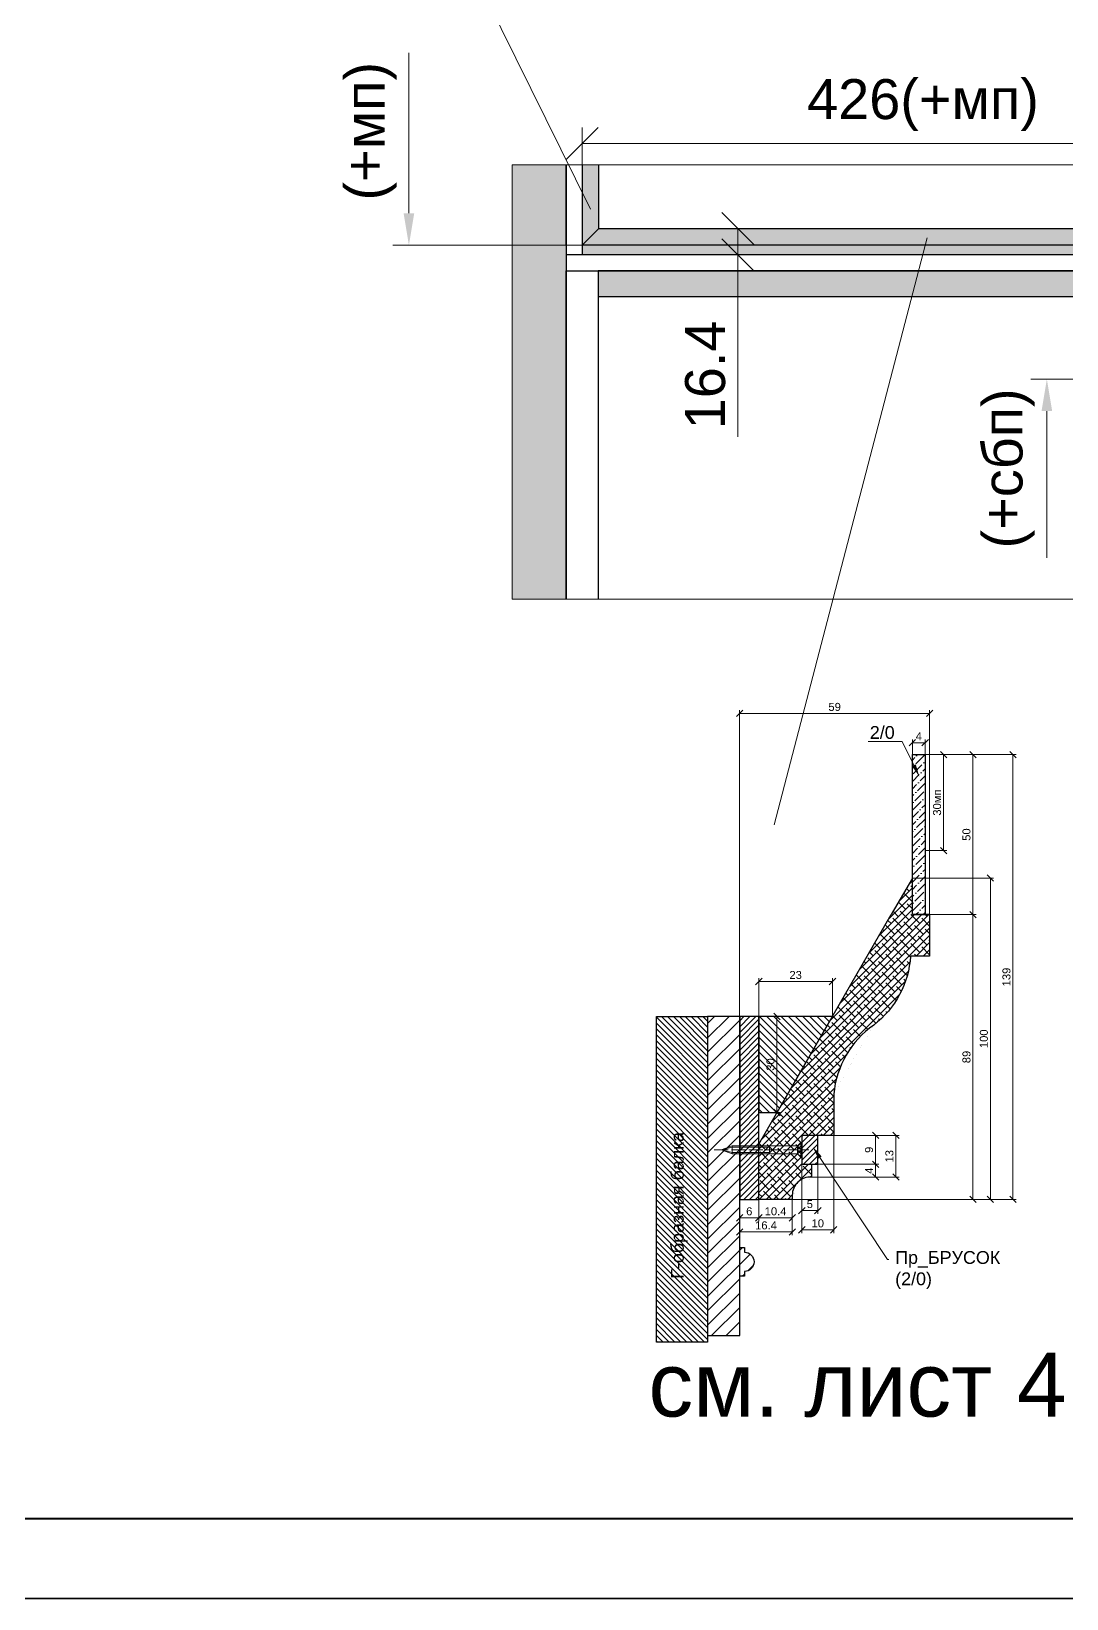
# Paper-space layout 'план по карнизу' of a CAD drawing. Header units: millimetres. Extents: x -88 to 2067, y 101 to 384.
# Drawn here: x 453 to 517.7, y 101 to 198.9 of the extents above; entities that cross this region are included whole.
import ezdxf
from ezdxf import colors
from ezdxf.entities.mleader import LeaderData, LeaderLine
from ezdxf.math import Vec2, Vec3

# ---------------------------------------------------------------- set-up
doc = ezdxf.new("R2010")
doc.units = ezdxf.units.MM
doc.linetypes.add('AM_ISO02W050', pattern=[7.5, 6, -1.5])
doc.linetypes.add('AM_ISO08W050', pattern=[18, 12, -1.5, 3, -1.5])
doc.layers.get('DEFPOINTS').update_dxf_attribs({"color": 106, "lineweight": 5})
for name, color, linetype, lineweight in [('pechatnaya_ramka', 2, 'Continuous', 30), ('КАРНИЗ МДФ', 31, 'Continuous', 30), ('КАРНИЗ Пр_N221', 3, 'Continuous', 30), ('крепеж', 3, 'Continuous', 15), ('Линии Размерные и Текст', 1, 'Continuous', 5), ('Линии Штриховки и Заливка', 1, 'Continuous', 5), ('профили', 20, 'Continuous', 30), ('размеры', 1, 'Continuous', 5), ('толстая', 7, 'Continuous', 30), ('ШТАМП', 7, 'Continuous', 30)]:
    doc.layers.add(name, color=color, linetype=linetype, lineweight=lineweight)
doc.styles.get("Standard").update_dxf_attribs({"font": 'arial.ttf'})
doc.dimstyles.get("Standard").update_dxf_attribs({"dimscale": 0, "dimtxt": 2.5, "dimasz": 2, "dimexe": 1, "dimexo": 0, "dimgap": 0.75, "dimtad": 1, "dimdsep": 46, "dimtxsty": 'Standard', "dimblk": 'OBLIQUE', "dimcen": 1.5, "dimclrd": 256, "dimclre": 256, "dimclrt": 7, "dimazin": 0, "dimtfac": 1, "dimtmove": 1, "dimatfit": 3, "dimfxl": 1, "dimtolj": 1, "dimtzin": 0, "dimlwd": 5, "dimlwe": 5, "dimarcsym": 0})
doc.dimstyles.new('STANDARD 10', dxfattribs={"dimscale": 0.8, "dimtxt": 2.5, "dimasz": 2, "dimexe": 1, "dimexo": 0, "dimgap": 0.75, "dimtad": 1, "dimdec": 0, "dimlfac": 10, "dimdsep": 46, "dimtxsty": 'Standard', "dimblk": 'OBLIQUE', "dimcen": 1.5, "dimclrd": 256, "dimclre": 256, "dimclrt": 7, "dimazin": 0, "dimtfac": 1, "dimtdec": 0, "dimtmove": 1, "dimatfit": 3, "dimfxl": 1, "dimtolj": 1, "dimtzin": 0, "dimlwd": 5, "dimlwe": 5, "dimarcsym": 0})

# ---------------------------------------------------------------- blocks, each defined once
blk = doc.blocks.new('_OBLIQUE')
at = {"color": 0, "linetype": 'ByBlock'}
blk.add_line((-0.5, -0.5), (0.5, 0.5), dxfattribs=at)
blk = doc.blocks.new('*D114')
at = {"layer": 'DEFPOINTS', "color": 0, "transparency": 16777216}
for p in [(52.94, 118.63), (66.5, 118.63), (10.02, 29.63)]:
    blk.add_point(p, dxfattribs=at)
at = {"layer": 'размеры', "lineweight": 5, "transparency": 16777216}
for p, q in [((52.94, 118.63), (67.5, 118.63)), ((66.5, 29.63), (66.5, 118.63)), ((10.02, 29.63), (67.5, 29.63))]:
    blk.add_line(p, q, dxfattribs=at)
at = {"layer": 'размеры', "lineweight": 5, "transparency": 16777216, "xscale": 2, "yscale": 2, "zscale": 2}
for p, rotation in [((66.5, 118.63), 90), ((66.5, 29.63), 270)]:
    blk.add_blockref('_OBLIQUE', p, dxfattribs=dict(at, rotation=rotation))
at = {"layer": 'размеры', "color": 7, "transparency": 16777216, "insert": (64.47, 74.13), "char_height": 2.5, "attachment_point": 5, "rotation": 90}
blk.add_mtext('\\A1;89', dxfattribs=at)
blk = doc.blocks.new('*D115')
at = {"layer": 'DEFPOINTS', "color": 0, "transparency": 16777216}
for p in [(51.56, 168.63), (66.5, 168.63), (52.94, 118.63)]:
    blk.add_point(p, dxfattribs=at)
at = {"layer": 'размеры', "lineweight": 5, "transparency": 16777216}
for p, q in [((51.56, 168.63), (67.5, 168.63)), ((66.5, 118.63), (66.5, 168.63)), ((52.94, 118.63), (67.5, 118.63))]:
    blk.add_line(p, q, dxfattribs=at)
at = {"layer": 'размеры', "lineweight": 5, "transparency": 16777216, "xscale": 2, "yscale": 2, "zscale": 2}
for p, rotation in [((66.5, 168.63), 90), ((66.5, 118.63), 270)]:
    blk.add_blockref('_OBLIQUE', p, dxfattribs=dict(at, rotation=rotation))
at = {"layer": 'размеры', "color": 7, "transparency": 16777216, "insert": (64.47, 143.63), "char_height": 2.5, "attachment_point": 5, "rotation": 90}
blk.add_mtext('\\A1;50', dxfattribs=at)
blk = doc.blocks.new('*D116')
at = {"layer": 'DEFPOINTS', "color": 0, "transparency": 16777216}
for p in [(47.56, 130.03), (10.02, 29.63), (71.93, 29.63)]:
    blk.add_point(p, dxfattribs=at)
at = {"layer": 'размеры', "lineweight": 5, "transparency": 16777216}
for p, q in [((47.56, 130.03), (72.93, 130.03)), ((71.93, 130.03), (71.93, 29.63)), ((10.02, 29.63), (72.93, 29.63))]:
    blk.add_line(p, q, dxfattribs=at)
at = {"layer": 'размеры', "lineweight": 5, "transparency": 16777216, "xscale": 2, "yscale": 2, "zscale": 2}
for p, rotation in [((71.93, 130.03), 90), ((71.93, 29.63), 270)]:
    blk.add_blockref('_OBLIQUE', p, dxfattribs=dict(at, rotation=rotation))
at = {"layer": 'размеры', "color": 7, "transparency": 16777216, "insert": (69.9, 79.83), "char_height": 2.5, "attachment_point": 5, "rotation": 90}
blk.add_mtext('\\A1;100', dxfattribs=at)
blk = doc.blocks.new('*D117')
at = {"layer": 'DEFPOINTS', "color": 0, "transparency": 16777216}
for p in [(51.56, 168.63), (78.99, 168.63), (10.02, 29.63)]:
    blk.add_point(p, dxfattribs=at)
at = {"layer": 'размеры', "lineweight": 5, "transparency": 16777216}
for p, q in [((51.56, 168.63), (79.99, 168.63)), ((78.99, 29.63), (78.99, 168.63)), ((10.02, 29.63), (79.99, 29.63))]:
    blk.add_line(p, q, dxfattribs=at)
at = {"layer": 'размеры', "lineweight": 5, "transparency": 16777216, "xscale": 2, "yscale": 2, "zscale": 2}
for p, rotation in [((78.99, 168.63), 90), ((78.99, 29.63), 270)]:
    blk.add_blockref('_OBLIQUE', p, dxfattribs=dict(at, rotation=rotation))
at = {"layer": 'размеры', "color": 7, "transparency": 16777216, "insert": (76.96, 99.13), "char_height": 2.5, "attachment_point": 5, "rotation": 90}
blk.add_mtext('\\A1;139', dxfattribs=at)
blk = doc.blocks.new('*D118')
at = {"layer": 'DEFPOINTS', "color": 0, "transparency": 16777216}
for p in [(47.56, 172.35), (47.56, 168.63), (51.56, 168.63)]:
    blk.add_point(p, dxfattribs=at)
at = {"layer": 'размеры', "lineweight": 5, "transparency": 16777216}
for p, q in [((47.56, 168.63), (47.56, 173.35)), ((51.56, 172.35), (47.56, 172.35)), ((51.56, 168.63), (51.56, 173.35))]:
    blk.add_line(p, q, dxfattribs=at)
at = {"layer": 'размеры', "lineweight": 5, "transparency": 16777216, "xscale": 2, "yscale": 2, "zscale": 2, "rotation": 180}
blk.add_blockref('_OBLIQUE', (47.56, 172.35), dxfattribs=at)
at = {"layer": 'размеры', "lineweight": 5, "transparency": 16777216, "xscale": 2, "yscale": 2, "zscale": 2}
blk.add_blockref('_OBLIQUE', (51.56, 172.35), dxfattribs=at)
at = {"layer": 'размеры', "color": 7, "transparency": 16777216, "insert": (49.56, 174.35), "char_height": 2.5, "attachment_point": 5}
blk.add_mtext('\\A1;4', dxfattribs=at)
blk = doc.blocks.new('*D119')
at = {"layer": 'DEFPOINTS', "color": 0, "transparency": 16777216}
for p in [(-6.41, 181.48), (52.94, 118.63), (-6.41, 86.78)]:
    blk.add_point(p, dxfattribs=at)
at = {"layer": 'размеры', "lineweight": 5, "transparency": 16777216}
for p, q in [((-6.41, 86.78), (-6.41, 182.48)), ((52.94, 181.48), (-6.41, 181.48)), ((52.94, 118.63), (52.94, 182.48))]:
    blk.add_line(p, q, dxfattribs=at)
at = {"layer": 'размеры', "lineweight": 5, "transparency": 16777216, "xscale": 2, "yscale": 2, "zscale": 2, "rotation": 180}
blk.add_blockref('_OBLIQUE', (-6.41, 181.48), dxfattribs=at)
at = {"layer": 'размеры', "lineweight": 5, "transparency": 16777216, "xscale": 2, "yscale": 2, "zscale": 2}
blk.add_blockref('_OBLIQUE', (52.94, 181.48), dxfattribs=at)
at = {"layer": 'размеры', "color": 7, "transparency": 16777216, "insert": (23.27, 183.51), "char_height": 2.5, "attachment_point": 5}
blk.add_mtext('\\A1;59', dxfattribs=at)
blk = doc.blocks.new('*D120')
at = {"layer": 'DEFPOINTS', "color": 0, "transparency": 16777216}
for p in [(22.59, 97.73), (-0.41, 86.78), (22.59, 86.78)]:
    blk.add_point(p, dxfattribs=at)
at = {"layer": 'размеры', "lineweight": 5, "transparency": 16777216}
for p, q in [((-0.41, 86.78), (-0.41, 98.73)), ((22.59, 86.78), (22.59, 98.73)), ((-0.41, 97.73), (22.59, 97.73))]:
    blk.add_line(p, q, dxfattribs=at)
at = {"layer": 'размеры', "lineweight": 5, "transparency": 16777216, "xscale": 2, "yscale": 2, "zscale": 2, "rotation": 180}
blk.add_blockref('_OBLIQUE', (-0.41, 97.73), dxfattribs=at)
at = {"layer": 'размеры', "lineweight": 5, "transparency": 16777216, "xscale": 2, "yscale": 2, "zscale": 2}
blk.add_blockref('_OBLIQUE', (22.59, 97.73), dxfattribs=at)
at = {"layer": 'размеры', "color": 7, "transparency": 16777216, "insert": (11.09, 99.75), "char_height": 2.5, "attachment_point": 5}
blk.add_mtext('\\A1;23', dxfattribs=at)
blk = doc.blocks.new('*D121')
at = {"layer": 'DEFPOINTS', "color": 0, "transparency": 16777216}
for p in [(-0.41, 86.78), (-0.41, 56.78), (5.25, 56.78)]:
    blk.add_point(p, dxfattribs=at)
at = {"layer": 'размеры', "lineweight": 5, "transparency": 16777216}
for p, q in [((-0.41, 86.78), (6.25, 86.78)), ((5.25, 86.78), (5.25, 56.78)), ((-0.41, 56.78), (6.25, 56.78))]:
    blk.add_line(p, q, dxfattribs=at)
at = {"layer": 'размеры', "lineweight": 5, "transparency": 16777216, "xscale": 2, "yscale": 2, "zscale": 2}
for p, rotation in [((5.25, 86.78), 90), ((5.25, 56.78), 270)]:
    blk.add_blockref('_OBLIQUE', p, dxfattribs=dict(at, rotation=rotation))
at = {"layer": 'размеры', "color": 7, "transparency": 16777216, "insert": (3.23, 71.78), "char_height": 2.5, "attachment_point": 5, "rotation": 90}
blk.add_mtext('\\A1;30', dxfattribs=at)
blk = doc.blocks.new('*D122')
at = {"layer": 'DEFPOINTS', "color": 0, "transparency": 16777216}
for p in [(51.56, 168.63), (57.32, 168.63), (51.56, 138.63)]:
    blk.add_point(p, dxfattribs=at)
at = {"layer": 'Линии Размерные и Текст', "lineweight": 5, "transparency": 16777216}
for p, q in [((51.56, 168.63), (58.32, 168.63)), ((57.32, 138.63), (57.32, 168.63)), ((51.56, 138.63), (58.32, 138.63))]:
    blk.add_line(p, q, dxfattribs=at)
at = {"layer": 'Линии Размерные и Текст', "lineweight": 5, "transparency": 16777216, "xscale": 2, "yscale": 2, "zscale": 2}
for p, rotation in [((57.32, 168.63), 90), ((57.32, 138.63), 270)]:
    blk.add_blockref('_OBLIQUE', p, dxfattribs=dict(at, rotation=rotation))
at = {"layer": 'Линии Размерные и Текст', "color": 7, "transparency": 16777216, "insert": (55.29, 153.63), "char_height": 2.5, "attachment_point": 5, "rotation": 90}
blk.add_mtext('\\A1;30мп', dxfattribs=at)
blk = doc.blocks.new('*D123')
at = {"layer": 'DEFPOINTS', "color": 0, "transparency": 16777216}
for p in [(-0.41, 29.63), (10.02, 29.63), (-0.41, 23.87)]:
    blk.add_point(p, dxfattribs=at)
at = {"layer": 'Линии Размерные и Текст', "lineweight": 5, "transparency": 16777216}
for p, q in [((-0.41, 29.63), (-0.41, 22.87)), ((10.02, 29.63), (10.02, 22.87)), ((10.02, 23.87), (-0.41, 23.87))]:
    blk.add_line(p, q, dxfattribs=at)
at = {"layer": 'Линии Размерные и Текст', "lineweight": 5, "transparency": 16777216, "xscale": 2, "yscale": 2, "zscale": 2, "rotation": 180}
blk.add_blockref('_OBLIQUE', (-0.41, 23.87), dxfattribs=at)
at = {"layer": 'Линии Размерные и Текст', "lineweight": 5, "transparency": 16777216, "xscale": 2, "yscale": 2, "zscale": 2}
blk.add_blockref('_OBLIQUE', (10.02, 23.87), dxfattribs=at)
at = {"layer": 'Линии Размерные и Текст', "color": 7, "transparency": 16777216, "insert": (4.81, 25.9), "char_height": 2.5, "attachment_point": 5}
blk.add_mtext('\\A1;10.4', dxfattribs=at)
blk = doc.blocks.new('*D124')
at = {"layer": 'DEFPOINTS', "color": 0, "transparency": 16777216}
for p in [(22.98, 49.63), (18.02, 40.63), (36.05, 40.63)]:
    blk.add_point(p, dxfattribs=at)
at = {"layer": 'Линии Размерные и Текст', "lineweight": 5, "transparency": 16777216}
for p, q in [((22.98, 49.63), (37.05, 49.63)), ((36.05, 49.63), (36.05, 40.63)), ((18.02, 40.63), (37.05, 40.63))]:
    blk.add_line(p, q, dxfattribs=at)
at = {"layer": 'Линии Размерные и Текст', "lineweight": 5, "transparency": 16777216, "xscale": 2, "yscale": 2, "zscale": 2}
for p, rotation in [((36.05, 49.63), 90), ((36.05, 40.63), 270)]:
    blk.add_blockref('_OBLIQUE', p, dxfattribs=dict(at, rotation=rotation))
at = {"layer": 'Линии Размерные и Текст', "color": 7, "transparency": 16777216, "insert": (34.02, 45.13), "char_height": 2.5, "attachment_point": 5, "rotation": 90}
blk.add_mtext('\\A1;9', dxfattribs=at)
blk = doc.blocks.new('*D125')
at = {"layer": 'DEFPOINTS', "color": 0, "transparency": 16777216}
for p in [(18.02, 40.63), (16.02, 36.62), (36.05, 36.62)]:
    blk.add_point(p, dxfattribs=at)
at = {"layer": 'Линии Размерные и Текст', "lineweight": 5, "transparency": 16777216}
for p, q in [((18.02, 40.63), (37.05, 40.63)), ((36.05, 40.63), (36.05, 36.62)), ((16.02, 36.62), (37.05, 36.62))]:
    blk.add_line(p, q, dxfattribs=at)
at = {"layer": 'Линии Размерные и Текст', "lineweight": 5, "transparency": 16777216, "xscale": 2, "yscale": 2, "zscale": 2}
for p, rotation in [((36.05, 40.63), 90), ((36.05, 36.62), 270)]:
    blk.add_blockref('_OBLIQUE', p, dxfattribs=dict(at, rotation=rotation))
at = {"layer": 'Линии Размерные и Текст', "color": 7, "transparency": 16777216, "insert": (34.05, 38.62), "char_height": 2.5, "attachment_point": 5, "rotation": 90}
blk.add_mtext('\\A1;4', dxfattribs=at)
blk = doc.blocks.new('*D126')
at = {"layer": 'DEFPOINTS', "color": 0, "transparency": 16777216}
for p in [(22.98, 49.63), (42.42, 49.63), (16.02, 36.62)]:
    blk.add_point(p, dxfattribs=at)
at = {"layer": 'Линии Размерные и Текст', "lineweight": 5, "transparency": 16777216}
for p, q in [((22.98, 49.63), (43.42, 49.63)), ((42.42, 36.62), (42.42, 49.63)), ((16.02, 36.62), (43.42, 36.62))]:
    blk.add_line(p, q, dxfattribs=at)
at = {"layer": 'Линии Размерные и Текст', "lineweight": 5, "transparency": 16777216, "xscale": 2, "yscale": 2, "zscale": 2}
for p, rotation in [((42.42, 49.63), 90), ((42.42, 36.62), 270)]:
    blk.add_blockref('_OBLIQUE', p, dxfattribs=dict(at, rotation=rotation))
at = {"layer": 'Линии Размерные и Текст', "color": 7, "transparency": 16777216, "insert": (40.39, 43.12), "char_height": 2.5, "attachment_point": 5, "rotation": 90}
blk.add_mtext('\\A1;13', dxfattribs=at)
blk = doc.blocks.new('*D127')
at = {"layer": 'DEFPOINTS', "color": 0, "transparency": 16777216}
for p in [(13.02, 49.63), (22.98, 49.63), (13.02, 20.12)]:
    blk.add_point(p, dxfattribs=at)
at = {"layer": 'Линии Размерные и Текст', "lineweight": 5, "transparency": 16777216}
for p, q in [((13.02, 49.63), (13.02, 19.12)), ((22.98, 49.63), (22.98, 19.12)), ((22.98, 20.12), (13.02, 20.12))]:
    blk.add_line(p, q, dxfattribs=at)
at = {"layer": 'Линии Размерные и Текст', "lineweight": 5, "transparency": 16777216, "xscale": 2, "yscale": 2, "zscale": 2, "rotation": 180}
blk.add_blockref('_OBLIQUE', (13.02, 20.12), dxfattribs=at)
at = {"layer": 'Линии Размерные и Текст', "lineweight": 5, "transparency": 16777216, "xscale": 2, "yscale": 2, "zscale": 2}
blk.add_blockref('_OBLIQUE', (22.98, 20.12), dxfattribs=at)
at = {"layer": 'Линии Размерные и Текст', "color": 7, "transparency": 16777216, "insert": (18, 22.14), "char_height": 2.5, "attachment_point": 5}
blk.add_mtext('\\A1;10', dxfattribs=at)
blk = doc.blocks.new('*D128')
at = {"layer": 'DEFPOINTS', "color": 0, "transparency": 16777216}
for p in [(13.02, 40.63), (18.02, 40.63), (18.02, 26.13)]:
    blk.add_point(p, dxfattribs=at)
at = {"layer": 'Линии Размерные и Текст', "lineweight": 5, "transparency": 16777216}
for p, q in [((13.02, 40.63), (13.02, 25.13)), ((18.02, 40.63), (18.02, 25.13)), ((13.02, 26.13), (18.02, 26.13))]:
    blk.add_line(p, q, dxfattribs=at)
at = {"layer": 'Линии Размерные и Текст', "lineweight": 5, "transparency": 16777216, "xscale": 2, "yscale": 2, "zscale": 2, "rotation": 180}
blk.add_blockref('_OBLIQUE', (13.02, 26.13), dxfattribs=at)
at = {"layer": 'Линии Размерные и Текст', "lineweight": 5, "transparency": 16777216, "xscale": 2, "yscale": 2, "zscale": 2}
blk.add_blockref('_OBLIQUE', (18.02, 26.13), dxfattribs=at)
at = {"layer": 'Линии Размерные и Текст', "color": 7, "transparency": 16777216, "insert": (15.52, 28.16), "char_height": 2.5, "attachment_point": 5}
blk.add_mtext('\\A1;5', dxfattribs=at)
blk = doc.blocks.new('саморез')
at = {"layer": 'крепеж', "linetype": 'AM_ISO02W050', "extrusion": (0, 1, 0)}
blk.add_lwpolyline([(-38, 0), (3, 0)], dxfattribs=at)
at = {"layer": 'крепеж', "extrusion": (1, 0, 0)}
blk.add_lwpolyline([(3.25, 0), (-3.25, 0)], dxfattribs=at)
at = {"layer": 'крепеж', "extrusion": (0, 1, 0)}
for points, elevation in [([(0, 0), (-0.43, 0)], 3.25), ([(-1.93, 0), (-30.19, 0)], 1.75), ([(-14, 0), (-30.19, 0)], 1.2), ([(0, 0), (-0.43, 0)], -3.25), ([(-1.93, 0), (-30.19, 0)], -1.75), ([(-14, 0), (-30.19, 0)], -1.2)]:
    blk.add_lwpolyline(points, dxfattribs=dict(at, elevation=elevation))
at = {"layer": 'крепеж', "linetype": 'AM_ISO08W050', "extrusion": (0.69209, 0.721811, 0), "elevation": 1.44}
blk.add_lwpolyline([(-0.97, 0), (1.38, 0)], dxfattribs=at)
at = {"layer": 'крепеж', "linetype": 'AM_ISO08W050', "extrusion": (0, 1, 0)}
for elevation in [0.37, -0.37]:
    blk.add_lwpolyline([(0, 0), (-1.7, 0)], dxfattribs=dict(at, elevation=elevation))
at = {"layer": 'крепеж', "extrusion": (1, 0, 0)}
for points, elevation in [([(3.25, 0), (-3.25, 0)], 0.43), ([(-1.75, 0), (1.75, 0)], 1.93), ([(1.75, 0), (-1.75, 0)], 14), ([(1.75, 0), (-1.75, 0)], 30.19)]:
    blk.add_lwpolyline(points, dxfattribs=dict(at, elevation=elevation))
at = {"layer": 'крепеж', "extrusion": (-0.707107, -0.707107, 0), "elevation": -2.6}
blk.add_lwpolyline([(0.13, 0), (-1.99, 0)], dxfattribs=at)
at = {"layer": 'крепеж', "linetype": 'AM_ISO08W050', "extrusion": (1, 0, 0), "elevation": 1.7}
blk.add_lwpolyline([(0.37, 0), (-0.37, 0)], dxfattribs=at)
at = {"layer": 'крепеж', "extrusion": (-0.34202, -0.939693, 0), "elevation": -11.97}
blk.add_lwpolyline([(27.77, 0), (32.89, 0)], dxfattribs=at)
at = {"layer": 'крепеж', "extrusion": (-0.242152, -0.970238, 0), "elevation": -8.48}
blk.add_lwpolyline([(29, 0), (33.96, 0)], dxfattribs=at)
at = {"layer": 'крепеж', "extrusion": (0.34202, -0.939693, 0), "elevation": 11.97}
blk.add_lwpolyline([(27.77, 0), (32.89, 0)], dxfattribs=at)
at = {"layer": 'крепеж', "extrusion": (-0.242152, 0.970238, 0), "elevation": -8.48}
blk.add_lwpolyline([(-29, 0), (-33.96, 0)], dxfattribs=at)
at = {"layer": 'крепеж', "linetype": 'AM_ISO08W050', "extrusion": (-0.69209, 0.721811, 0), "elevation": -1.44}
blk.add_lwpolyline([(-0.97, 0), (1.38, 0)], dxfattribs=at)
at = {"layer": 'крепеж', "extrusion": (0.707107, -0.707107, 0), "elevation": 2.6}
blk.add_lwpolyline([(0.13, 0), (-1.99, 0)], dxfattribs=at)
blk = doc.blocks.new('*D129')
at = {"layer": 'DEFPOINTS', "color": 0, "transparency": 16777216}
for p in [(-6.41, 29.63), (-0.41, 29.63), (-0.41, 23.87)]:
    blk.add_point(p, dxfattribs=at)
at = {"layer": 'Линии Размерные и Текст', "lineweight": 5, "transparency": 16777216}
for p, q in [((-6.41, 29.63), (-6.41, 22.87)), ((-0.41, 29.63), (-0.41, 22.87)), ((-6.41, 23.87), (-0.41, 23.87))]:
    blk.add_line(p, q, dxfattribs=at)
at = {"layer": 'Линии Размерные и Текст', "lineweight": 5, "transparency": 16777216, "xscale": 2, "yscale": 2, "zscale": 2, "rotation": 180}
blk.add_blockref('_OBLIQUE', (-6.41, 23.87), dxfattribs=at)
at = {"layer": 'Линии Размерные и Текст', "lineweight": 5, "transparency": 16777216, "xscale": 2, "yscale": 2, "zscale": 2}
blk.add_blockref('_OBLIQUE', (-0.41, 23.87), dxfattribs=at)
at = {"layer": 'Линии Размерные и Текст', "color": 7, "transparency": 16777216, "insert": (-3.41, 25.9), "char_height": 2.5, "attachment_point": 5}
blk.add_mtext('\\A1;6', dxfattribs=at)
blk = doc.blocks.new('*D130')
at = {"layer": 'DEFPOINTS', "color": 0, "transparency": 16777216}
for p in [(-6.41, 29.63), (10.02, 29.63), (-6.41, 19.47)]:
    blk.add_point(p, dxfattribs=at)
at = {"layer": 'Линии Размерные и Текст', "lineweight": 5, "transparency": 16777216}
for p, q in [((-6.41, 29.63), (-6.41, 18.47)), ((10.02, 29.63), (10.02, 18.47)), ((10.02, 19.47), (-6.41, 19.47))]:
    blk.add_line(p, q, dxfattribs=at)
at = {"layer": 'Линии Размерные и Текст', "lineweight": 5, "transparency": 16777216, "xscale": 2, "yscale": 2, "zscale": 2, "rotation": 180}
blk.add_blockref('_OBLIQUE', (-6.41, 19.47), dxfattribs=at)
at = {"layer": 'Линии Размерные и Текст', "lineweight": 5, "transparency": 16777216, "xscale": 2, "yscale": 2, "zscale": 2}
blk.add_blockref('_OBLIQUE', (10.02, 19.47), dxfattribs=at)
at = {"layer": 'Линии Размерные и Текст', "color": 7, "transparency": 16777216, "insert": (1.81, 21.5), "char_height": 2.5, "attachment_point": 5}
blk.add_mtext('\\A1;16.4', dxfattribs=at)
blk = doc.blocks.new('*D73')
at = {"layer": 'DEFPOINTS', "color": 0, "transparency": 16777216}
for p in [(487.465, 191.947), (530.057, 186.618), (487.465, 185.577)]:
    blk.add_point(p, dxfattribs=at)
at = {"layer": 'Линии Размерные и Текст', "lineweight": 5, "transparency": 16777216}
for p, q in [((487.465, 185.577), (487.465, 192.947)), ((530.057, 186.618), (530.057, 192.947)), ((530.057, 191.947), (487.465, 191.947))]:
    blk.add_line(p, q, dxfattribs=at)
at = {"layer": 'Линии Размерные и Текст', "lineweight": 5, "transparency": 16777216, "xscale": 2, "yscale": 2, "zscale": 2, "rotation": 180}
blk.add_blockref('_OBLIQUE', (487.465, 191.947), dxfattribs=at)
at = {"layer": 'Линии Размерные и Текст', "lineweight": 5, "transparency": 16777216, "xscale": 2, "yscale": 2, "zscale": 2}
blk.add_blockref('_OBLIQUE', (530.057, 191.947), dxfattribs=at)
at = {"layer": 'Линии Размерные и Текст', "color": 7, "transparency": 16777216, "insert": (508.761, 194.336), "char_height": 2.5, "attachment_point": 5}
blk.add_mtext('\\A1;426(+мп)', dxfattribs=at)
blk = doc.blocks.new('*D75')
at = {"layer": 'DEFPOINTS', "color": 0, "transparency": 16777216}
for p in [(488.505, 186.618), (497.189, 186.618), (487.467, 184.975)]:
    blk.add_point(p, dxfattribs=at)
at = {"layer": 'Линии Размерные и Текст', "lineweight": 5, "transparency": 16777216}
for p, q in [((488.505, 186.618), (498.189, 186.618)), ((497.189, 184.975), (497.189, 186.618)), ((487.467, 184.975), (498.189, 184.975)), ((497.189, 173.602), (497.189, 184.975))]:
    blk.add_line(p, q, dxfattribs=at)
at = {"layer": 'Линии Размерные и Текст', "lineweight": 5, "transparency": 16777216, "xscale": 2, "yscale": 2, "zscale": 2}
for p, rotation in [((497.189, 186.618), 90), ((497.189, 184.975), 270)]:
    blk.add_blockref('_OBLIQUE', p, dxfattribs=dict(at, rotation=rotation))
at = {"layer": 'Линии Размерные и Текст', "color": 7, "transparency": 16777216, "insert": (495.162, 177.476), "char_height": 2.5, "attachment_point": 5, "rotation": 90}
blk.add_mtext('\\A1;16.4', dxfattribs=at)
blk = doc.blocks.new('*D191')
at = {"layer": 'DEFPOINTS', "color": 0, "transparency": 16777216}
for p in [(530.056, 177.218), (516.503, 168.747), (530.056, 168.747)]:
    blk.add_point(p, dxfattribs=at)
at = {"layer": 'Линии Размерные и Текст', "lineweight": 5, "transparency": 16777216}
for p, q in [((530.056, 177.218), (515.503, 177.218)), ((516.503, 175.218), (516.503, 166.05))]:
    blk.add_line(p, q, dxfattribs=at)
at = {"layer": 'Линии Размерные и Текст', "transparency": 16777216}
blk.add_solid([(516.17, 175.218), (516.836, 175.218), (516.503, 177.218)], dxfattribs=at)
at = {"layer": 'Линии Размерные и Текст', "color": 7, "transparency": 16777216, "insert": (514.106, 171.632), "char_height": 2.5, "attachment_point": 5, "rotation": 90}
blk.add_mtext('\\A1;(+сбп)', dxfattribs=at)
blk = doc.blocks.new('_None')
blk = doc.blocks.new('*D195')
at = {"layer": 'DEFPOINTS', "color": 0, "transparency": 16777216}
for p in [(476.636, 194.05), (487.466, 194.05), (487.466, 185.578)]:
    blk.add_point(p, dxfattribs=at)
at = {"layer": 'Линии Размерные и Текст', "lineweight": 5, "transparency": 16777216}
for p, q in [((476.636, 187.578), (476.636, 197.614)), ((487.466, 185.578), (475.636, 185.578))]:
    blk.add_line(p, q, dxfattribs=at)
at = {"layer": 'Линии Размерные и Текст', "transparency": 16777216}
blk.add_solid([(476.303, 187.578), (476.969, 187.578), (476.636, 185.578)], dxfattribs=at)
at = {"layer": 'Линии Размерные и Текст', "color": 7, "transparency": 16777216, "insert": (474.247, 192.704), "char_height": 2.5, "attachment_point": 5, "rotation": 90}
blk.add_mtext('\\A1;(+мп)', dxfattribs=at)
blk = doc.blocks.new('карниз раскреп РО на шкафу')
at = {"layer": 'Линии Размерные и Текст'}
h = blk.add_hatch(dxfattribs=at)
h.set_pattern_fill('ANSI31', color=256, scale=0.41, angle=90)
h.set_pattern_definition([(135, (-883.2816, -111.6526), (-0.9204763, -0.9204763), [])])
h.paths.add_polyline_path([(-16.406, 86.783), (-32.406, 86.783), (-32.406, -14.956), (-16.406, -14.956), (-16.406, 29.626), (-16.406, 29.626)])
h.paths.add_polyline_path([(-21.614, 3.391), (-21.614, 51.257), (-29.857, 51.257), (-29.857, 3.391)], flags=24)
h = blk.add_hatch(dxfattribs=at)
h.set_pattern_fill('ANSI31', color=256)
h.set_pattern_definition([(45, (-1063.3034, -111.6526), (-2.245064, 2.245064), [])])
h.paths.add_polyline_path([(-6.406, 86.783), (-16.406, 86.783), (-16.406, -12.943), (-6.406, -12.943)])
edge = h.paths.add_edge_path()
edge.add_line((-6.406, 14.626), (-4.906, 14.626))
edge.add_line((-4.906, 14.626), (-4.906, 13.126))
edge.add_arc((-4.906, 10.126), 3, -90, 90, ccw=False)
edge.add_line((-4.906, 7.126), (-4.906, 5.626))
edge.add_line((-4.906, 5.626), (-6.406, 5.626))
edge.add_line((-6.406, 5.626), (-6.406, 14.626))
h = blk.add_hatch(dxfattribs=at)
h.set_pattern_fill('ANSI31', color=256, scale=0.41)
h.set_pattern_definition([(45, (-873.2816, -111.6526), (-0.9204763, 0.9204763), [])])
h.paths.add_polyline_path([(-0.406, 86.783), (-6.406, 86.783), (-6.406, 29.626), (-0.406, 29.626)])
h = blk.add_hatch(dxfattribs=at)
h.set_pattern_fill('ANSI31', color=256, scale=0.5, angle=90, style=0)
h.set_pattern_definition([(135, (-873.2816, -111.6526), (-1.122532, -1.122532), [])])
h.paths.add_polyline_path([(-0.406, 56.783), (5.274, 56.783), (22.594, 86.783), (-0.406, 86.783)])
h.paths.add_polyline_path([(5.819, 69.226), (5.819, 74.361), (0.667, 74.361), (0.667, 69.226)], flags=24)
h = blk.add_hatch(dxfattribs=at)
h.set_pattern_fill('ANSI31', color=256, scale=0.41)
h.set_pattern_definition([(45, (-458.7278, -111.6526), (-0.9204763, 0.9204763), [])])
h.paths.add_polyline_path([(18.021, 49.626), (13.021, 49.626), (13.021, 40.626), (18.021, 40.626)])
at = {"layer": 'Линии Штриховки и Заливка'}
h = blk.add_hatch(dxfattribs=at)
h.set_pattern_fill('ANSI36', color=256, scale=0.5, style=0)
h.set_pattern_definition([(45, (-6711.5004, -8258.1995), (0.841899, 3.08696304), [3.96875, -0.79375, 0, -0.79375])])
h.paths.add_polyline_path([(51.561, 168.628), (47.561, 168.628), (47.561, 118.628), (51.561, 118.628)])
h = blk.add_hatch(dxfattribs=at)
h.set_pattern_fill('ANSI38', color=256, scale=0.5, style=0)
h.set_pattern_definition([(45, (-7156.964, -8251.9866), (-1.12253202, 1.12253202), []), (135, (-7156.964, -8251.9866), (-3.36759605, 1.12253202), [3.96875, -2.38125])])
edge = h.paths.add_edge_path()
edge.add_line((-0.406, 46.946), (-0.406, 29.626))
edge.add_line((-0.406, 29.626), (10.021, 29.626))
edge.add_line((10.021, 29.626), (10.021, 30.833))
edge.add_arc((15.771, 30.878), 5.75, 87.50984, 180.44744, ccw=False)
edge.add_line((16.021, 36.623), (16.021, 40.626))
edge.add_line((16.021, 40.626), (13.021, 40.626))
edge.add_line((13.021, 40.626), (13.021, 49.626))
edge.add_line((13.021, 49.626), (22.978, 49.626))
edge.add_line((22.978, 49.626), (22.978, 62.626))
edge.add_arc((53.028, 59.542), 30.208, 125.52981, 174.14041, ccw=False)
edge.add_arc((17.661, 107.485), 29.376, 307.32726, 356.37158)
edge.add_line((46.978, 105.626), (52.94, 105.626))
edge.add_line((52.94, 105.626), (52.94, 118.628))
edge.add_line((52.94, 118.628), (47.561, 118.628))
edge.add_line((47.561, 118.628), (47.561, 130.028))
edge.add_line((47.561, 130.028), (-0.406, 46.946))
at = {"layer": 'КАРНИЗ МДФ'}
blk.add_lwpolyline([(51.561, 118.628), (47.561, 118.628), (47.561, 168.628), (51.561, 168.628)], close=True, dxfattribs=at)
at = {"layer": 'КАРНИЗ Пр_N221', "ltscale": 100}
blk.add_lwpolyline([(52.94, 118.628), (47.561, 118.628), (47.561, 130.028), (40.98, 118.628)], dxfattribs=at)
for points in [[(16.021, 40.626), (16.021, 36.623, 0.4246948), (10.021, 30.923), (10.021, 29.626), (-0.406, 29.626), (-0.406, 46.946), (40.98, 118.628)], [(47.561, 118.628), (52.94, 118.628), (52.94, 105.626), (46.978, 105.626, -0.2173238), (35.473, 84.126, 0.2153428), (22.978, 62.626), (22.978, 49.626), (16.021, 49.626)]]:
    blk.add_lwpolyline(points, format="xyb", dxfattribs=at)
for points in [[(-32.406, 86.783), (-16.406, 86.783), (-16.406, -14.956), (-32.406, -14.956)], [(-6.406, 86.783), (-16.406, 86.783), (-16.406, -12.943), (-6.406, -12.943)], [(-0.406, 86.783), (-6.406, 86.783), (-6.406, 29.626), (-0.406, 29.626)], [(18.021, 49.626), (13.021, 49.626), (13.021, 40.626), (18.021, 40.626)]]:
    blk.add_lwpolyline(points, close=True, dxfattribs=at)
blk.add_lwpolyline([(-6.406, 14.626), (-4.906, 14.626), (-4.906, 13.126, -1), (-4.906, 7.126), (-4.906, 5.626), (-6.406, 5.626)], format="xyb", close=True, dxfattribs=at)
at = {"layer": 'профили', "ltscale": 100}
blk.add_lwpolyline([(5.274, 56.783), (22.594, 86.783), (-0.406, 86.783), (-0.406, 56.783)], close=True, dxfattribs=at)
at = {"layer": 'Линии Размерные и Текст', "xscale": 0.71972231424969, "yscale": 0.71972231424969, "zscale": 0.71972231424969, "rotation": 180}
blk.add_blockref('саморез', (13.019, 45.126), dxfattribs=at)
at = {"layer": 'Линии Размерные и Текст', "insert": (-27.894, 4.83), "char_height": 4, "attachment_point": 1, "rotation": 90}
blk.add_mtext_dynamic_manual_height_columns('Г-образная балка', width=67.13095, gutter_width=20, heights=[0], dxfattribs=at)
at = {"layer": 'Линии Размерные и Текст'}
for base, p1, p2, override, picture, middle in [((57.32, 168.628), (51.561, 138.628), (51.561, 168.628), {"dimscale": 1, "dimpost": 'мп'}, '*D122', (55.293, 153.628)), ((42.421, 49.626), (16.021, 36.623), (22.978, 49.626), {"dimscale": 1}, '*D126', (40.394, 43.124)), ((36.046, 40.626), (22.978, 49.626), (18.021, 40.626), {"dimscale": 1}, '*D124', (34.019, 45.126)), ((36.046, 36.623), (18.021, 40.626), (16.021, 36.623), {"dimscale": 1}, '*D125', (34.046, 38.624))]:
    dim = blk.add_linear_dim(base=base, p1=p1, p2=p2, angle=90, dimstyle='Standard', override=override, dxfattribs=at)
    dim.commit()
    dim.dimension.update_dxf_attribs({"geometry": picture, "text_midpoint": middle})
for base, p1, p2, override, picture, middle in [((13.021, 20.116), (22.978, 49.626), (13.021, 49.626), {"dimscale": 1, "dimdec": 0}, '*D127', (17.999, 22.142)), ((18.021, 26.134), (13.021, 40.626), (18.021, 40.626), {"dimscale": 1}, '*D128', (15.521, 28.155)), ((-0.406, 23.871), (-6.406, 29.626), (-0.406, 29.626), {"dimscale": 1, "dimdec": 1}, '*D129', (-3.406, 25.897)), ((-6.406, 19.473), (10.021, 29.626), (-6.406, 29.626), {"dimscale": 1, "dimdec": 1}, '*D130', (1.807, 21.499)), ((-0.406, 23.871), (10.021, 29.626), (-0.406, 29.626), {"dimscale": 1, "dimdec": 1}, '*D123', (4.807, 25.897))]:
    dim = blk.add_linear_dim(base=base, p1=p1, p2=p2, dimstyle='Standard', override=override, dxfattribs=at)
    dim.commit()
    dim.dimension.update_dxf_attribs({"geometry": picture, "text_midpoint": middle})
at = {"layer": 'размеры'}
dim = blk.add_linear_dim(base=(-6.406, 181.479), p1=(52.94, 118.628), p2=(-6.406, 86.783), dimstyle='Standard', override={"dimscale": 1, "dimdec": 0, "dimlfac": 1}, dxfattribs=at)
dim.commit()
dim.dimension.update_dxf_attribs({"geometry": '*D119', "text_midpoint": (23.267, 181.479), "dimtype": 128})
for base, p1, p2, picture, middle in [((47.561, 172.346), (51.561, 168.628), (47.561, 168.628), '*D118', (49.561, 174.346)), ((22.594, 97.726), (-0.406, 86.783), (22.594, 86.783), '*D120', (11.094, 99.754))]:
    dim = blk.add_linear_dim(base=base, p1=p1, p2=p2, dimstyle='Standard', override={"dimscale": 1, "dimdec": 0, "dimlfac": 1}, dxfattribs=at)
    dim.commit()
    dim.dimension.update_dxf_attribs({"geometry": picture, "text_midpoint": middle})
for base, p1, p2, picture, middle in [((78.992, 168.628), (10.021, 29.626), (51.561, 168.628), '*D117', (76.965, 99.127)), ((66.495, 168.628), (52.94, 118.628), (51.561, 168.628), '*D115', (64.469, 143.628)), ((71.926, 29.626), (47.561, 130.028), (10.021, 29.626), '*D116', (69.899, 79.827)), ((66.495, 118.628), (10.021, 29.626), (52.94, 118.628), '*D114', (64.469, 74.127)), ((5.253, 56.783), (-0.406, 86.783), (-0.406, 56.783), '*D121', (3.226, 71.783))]:
    dim = blk.add_linear_dim(base=base, p1=p1, p2=p2, angle=90, dimstyle='Standard', override={"dimscale": 1, "dimdec": 0, "dimlfac": 1}, dxfattribs=at)
    dim.commit()
    dim.dimension.update_dxf_attribs({"geometry": picture, "text_midpoint": middle})
at = {"layer": 'Линии Размерные и Текст'}
ml = blk.add_multileader_mtext('Standard', dxfattribs=at)
ml.set_content('2/0', color=256)
ml.set_leader_properties()
ml.build(insert=Vec2(0, 0))
ml.multileader.update_dxf_attribs({"text_right_attachment_type": 6, "dogleg_length": 0.36})
ctx = ml.context
ctx.base_point, ctx.plane_origin = Vec3(32.697, 175.515), Vec3(0.804, 138.376)
ctx.right_attachment, ctx.text_align_type = 6, 2
notes = []
notes.append((ctx, [(0, (1, 1, 0), (44.394, 172.749), (-1, 0), 0.36, [(0, [(49.763, 161.692)], 0, [])])]))
ctx.mtext.insert, ctx.mtext.alignment, ctx.mtext.flow_direction = Vec3(42.034, 177.549), 3, 5
ml = blk.add_multileader_mtext('Standard', dxfattribs=at)
ml.set_content('Пр_БРУСОК\\P(2/0)', color=256)
ml.set_leader_properties()
ml.build(insert=Vec2(0, 0))
ml.multileader.update_dxf_attribs({"text_right_attachment_type": 6, "dogleg_length": 0.36})
ctx = ml.context
ctx.base_point, ctx.plane_origin = Vec3(40.19, 10.899), Vec3(75.405, -8.852)
ctx.right_attachment = 6
notes.append((ctx, [(1, (1, 1, 0), (39.83, 10.899), (1, 0), 0.36, [(0, [(16.462, 46.02)], 0, [])])]))
ctx.mtext.insert, ctx.mtext.flow_direction = Vec3(42.19, 13.487), 5
for ctx, leaders in notes:
    for number, flags, end, landing, length, lines in leaders:
        leader = LeaderData()
        leader.index, (leader.has_last_leader_line, leader.has_dogleg_vector, leader.attachment_direction) = number, flags
        leader.last_leader_point, leader.dogleg_vector, leader.dogleg_length = Vec3(end), Vec3(landing), length
        for number, points, colour, breaks in lines:
            line = LeaderLine()
            line.index, line.vertices, line.color, line.breaks = number, Vec3.list(points), colors.encode_raw_color(colour), breaks
            leader.lines.append(line)
        ctx.leaders.append(leader)

psp = doc.layouts.new('план по карнизу')

# ---------------------------------------------------------------- hatches: boundary and pattern name
at = {"layer": 'Линии Размерные и Текст'}
h = psp.add_hatch(color=190, dxfattribs=at)
h.dxf.hatch_style = 1
h.paths.add_polyline_path([(486.4632, 190.5991), (483.0965, 190.5991), (483.0965, 163.4581), (486.4632, 163.4581)])
h = psp.add_hatch(color=190, dxfattribs=at)
h.dxf.hatch_style = 1
h.paths.add_polyline_path([(488.5058, 190.5991), (487.4675, 190.5991), (487.4675, 185.5801), (488.5055, 186.6181), (488.5058, 186.6185)])
h = psp.add_hatch(color=190, dxfattribs=at)
h.dxf.hatch_style = 1
h.paths.add_polyline_path([(529.0175, 185.5784), (487.4675, 185.5784), (487.4675, 184.9755), (528.4145, 184.9755)])
h.paths.add_polyline_path([(530.0572, 186.6181), (488.5055, 186.6181), (487.4675, 185.5801), (487.4675, 185.5784), (529.0175, 185.5784)])
h.paths.add_polyline_path([(525.8132, 183.9755), (488.4632, 183.9755), (488.4632, 182.3755), (525.8132, 182.3755)])

# ---------------------------------------------------------------- linework, layer by layer
at = {"layer": 'pechatnaya_ramka'}
psp.add_lwpolyline([(351.7347, 384.3485), (761.6693, 384.3485), (761.6693, 100.9984), (351.7347, 100.9984)], close=True, dxfattribs=at)
at = {"layer": 'Линии Размерные и Текст'}
for p, q in [((476.4359, 211.2346), (487.991, 187.8242)), ((499.4535, 149.3589), (509.0319, 186.0347))]:
    psp.add_line(p, q, dxfattribs=at)
psp.add_lwpolyline([(483.0965, 190.5991), (534.585, 190.5991), (534.585, 163.4581), (483.0965, 163.4581)], close=True, dxfattribs=at)
at = {"layer": 'толстая'}
for p, q in [((486.4632, 190.5991), (486.4632, 184.5758)), ((487.4675, 190.5991), (487.4675, 184.9755)), ((488.5058, 186.6185), (488.5058, 190.5991)), ((487.4658, 185.5784), (488.5058, 186.6185)), ((487.4675, 185.5801), (488.5055, 186.6181)), ((488.5055, 186.6181), (530.0572, 186.6181)), ((529.0175, 185.5784), (487.4658, 185.5784)), ((528.4145, 184.9755), (486.4661, 184.9755))]:
    psp.add_line(p, q, dxfattribs=at)
for points in [[(486.4632, 190.5991), (486.4632, 163.4581)], [(486.4661, 190.5991), (486.4661, 185.5774), (486.4675, 185.5787), (486.4675, 190.5991)], [(486.4632, 163.4581), (486.4632, 183.9755), (488.4632, 183.9755), (488.4632, 182.3755), (525.8132, 182.3755), (525.8132, 163.4581)], [(525.8132, 183.9755), (527.4132, 183.9755), (527.4132, 183.9755), (488.4632, 183.9755), (488.4632, 183.9755), (525.8132, 183.9755), (525.8132, 182.3755)], [(488.4632, 182.3755), (488.4632, 163.4581)]]:
    psp.add_lwpolyline(points, dxfattribs=at)
at = {"layer": 'ШТАМП'}
psp.add_lwpolyline([(351.7347, 100.9984), (761.6693, 100.9984), (761.6693, 384.3485), (351.7347, 384.3485)], close=True, dxfattribs=at)
at = {"layer": 'ШТАМП', "lineweight": 40}
psp.add_lwpolyline([(371.7347, 105.9984), (756.6693, 105.9984), (756.6693, 379.3485), (371.7347, 379.3485)], close=True, dxfattribs=at)

# ---------------------------------------------------------------- block references
at = {"layer": 'Линии Размерные и Текст', "xscale": 0.2, "yscale": 0.2, "zscale": 0.2}
psp.add_blockref('карниз раскреп РО на шкафу', (498.5873, 120.0228), dxfattribs=at)

# ---------------------------------------------------------------- texts
at = {"layer": 'Линии Размерные и Текст'}
psp.add_text('см. лист 4', height=4, dxfattribs=at).set_placement((491.6039, 112.3798))

# ---------------------------------------------------------------- dimensions: what is measured, and where the dimension line sits
for base, p1, p2, angle, text, picture, middle in [((476.636, 194.0499), (487.4658, 185.5784), (487.4658, 194.0499), 270, '(+мп)', '*D195', (476.636, 192.7041)), ((516.5029, 168.7466), (530.0565, 177.2181), (530.0565, 168.7466), 90, '(+сбп)', '*D191', (516.5029, 171.6324))]:
    dim = psp.add_linear_dim(base=base, p1=p1, p2=p2, angle=angle, text=text, dimstyle='STANDARD 10', override={"dimscale": 1, "dimblk2": 'None', "dimsah": 1, "dimse2": 1, "dimsd2": 1, "dimtmove": 0}, dxfattribs=at)
    dim.commit()
    dim.dimension.update_dxf_attribs({"geometry": picture, "text_midpoint": middle, "dimtype": 160})
dim = psp.add_linear_dim(base=(487.4647, 191.9475), p1=(530.0572, 186.6181), p2=(487.4647, 185.5772), text='<>(+мп)', dimstyle='STANDARD 10', override={"dimscale": 1}, dxfattribs=at)
dim.commit()
dim.dimension.update_dxf_attribs({"geometry": '*D73', "text_midpoint": (508.7609, 194.3363)})
dim = psp.add_linear_dim(base=(497.1889, 186.6181), p1=(487.4675, 184.9755), p2=(488.5055, 186.6181), angle=90, dimstyle='STANDARD 10', override={"dimscale": 1, "dimdec": 1}, dxfattribs=at)
dim.commit()
dim.dimension.update_dxf_attribs({"geometry": '*D75', "text_midpoint": (495.2917, 177.4765), "dimtype": 160})

doc.saveas('drawing.dxf')
